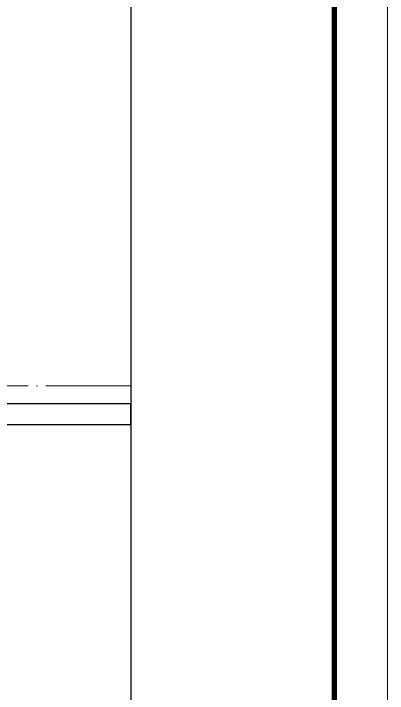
# Model space of a CAD drawing. Extents: x -655480 to 203344, y -294099 to 287156.
# Drawn here: x 40715 to 42478, y 127633 to 130841 of the extents above; entities that cross this region are included whole.
import ezdxf

# ---------------------------------------------------------------- set-up
doc = ezdxf.new("R2010")
doc.units = 0
doc.header["$LTSCALE"] = 1000
doc.linetypes.add('DOTE', pattern=[2.42, 2, -0.2, 0.02, -0.2])
doc.layers.get('0').update_dxf_attribs({"linetype": 'CONTINUOUS'})
doc.layers.add('DIM_SYMB', color=3, linetype='CONTINUOUS')
doc.layers.add('WALL', color=5, linetype='CONTINUOUS')
doc.layers.add('DOTE', color=19, linetype='DOTE', lineweight=9)
doc.layers.add('图框', color=9, linetype='CONTINUOUS', lineweight=18)

# ---------------------------------------------------------------- blocks, each defined once
blk = doc.blocks.new('GFDDDDRG')
at = {"layer": '图框'}
blk.add_lwpolyline([(923309.8, -107437), (923309.8, -159999.5), (893609.8, -159999.5), (893609.8, -107437)], close=True, dxfattribs=at)
blk.add_lwpolyline([(923309.8, -107437), (923309.8, -159999.5), (893609.8, -159999.5), (893609.8, -107437)], close=True, dxfattribs=at)
at = {"layer": '图框', "const_width": 50}
blk.add_lwpolyline([(894109.8, -159499.5), (922809.8, -159499.5), (922809.8, -108687), (894109.8, -108687)], close=True, dxfattribs=at)
blk = doc.blocks.new('20210902.15310509')
at = {"layer": 'DOTE', "color": 1, "linetype": 'DOTE', "ltscale": 0.2}
blk.add_line((88352, -126345.9), (84583.2, -126345.9), dxfattribs=at)

msp = doc.modelspace()

# ---------------------------------------------------------------- linework, layer by layer
at = {"layer": 'DIM_SYMB'}
msp.add_lwpolyline([(41267.33, 141204.56), (41267.33, 131572.68), (41319.83, 131553.58), (41214.83, 131535.06), (41267.33, 131516.43), (41267.33, 121884.56)], dxfattribs=at)
at = {"layer": 'WALL'}
for p, q in [((41267.33, 128999.56), (39368.81, 128999.56)), ((41267.33, 128899.56), (41267.33, 128999.56)), ((41267.33, 128899.56), (39368.81, 128899.56))]:
    msp.add_line(p, q, dxfattribs=at)

# ---------------------------------------------------------------- block references
at = {"xscale": 0.5, "yscale": 0.5, "zscale": 0.5}
msp.add_blockref('GFDDDDRG', (-419176.43, 198011.07), dxfattribs=at)
at = {"layer": 'DOTE'}
msp.add_blockref('20210902.15310509', (-47084.63, 255430.45), dxfattribs=at)

doc.saveas('drawing.dxf')
